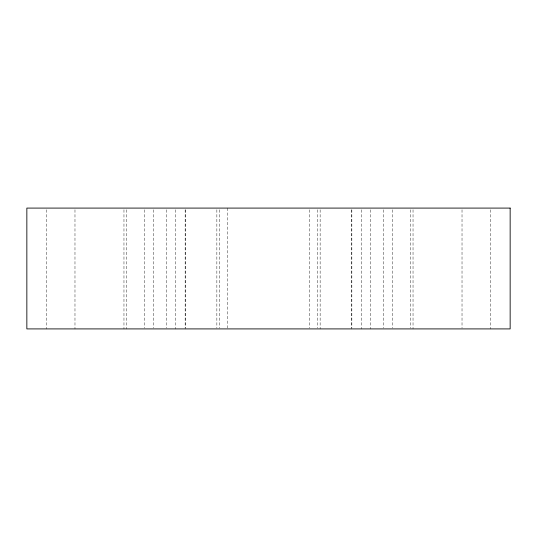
<?xml version="1.0" encoding="UTF-8"?>
<svg xmlns="http://www.w3.org/2000/svg" width="537" height="537" viewBox="0 0 537 537"><rect width="100%" height="100%" fill="white"/><g stroke="black" fill="none" stroke-linecap="round" stroke-linejoin="round"><path stroke-width="0.4" stroke-dasharray="2.69 2.01" d="M490.214 209.766L490.214 328.913M462.021 209.766L462.021 328.073M413.034 209.766L413.034 328.913M410.704 209.766L410.704 328.073M392.769 209.766L392.769 328.073M383.358 209.766L383.358 328.073M370.335 209.766L370.335 328.913M361.354 209.766L361.354 328.913M351.856 209.766L351.856 328.073M351.534 209.766L351.534 328.913M320.139 209.766L320.139 328.913M317.555 209.766L317.555 328.073M309.58 209.766L309.58 328.073M227.419 208.088L227.419 328.073M219.445 209.766L219.445 328.073M216.861 209.766L216.861 328.073M185.466 209.766L185.466 328.073M185.144 209.766L185.144 328.913M175.646 209.766L175.646 328.913M166.665 209.766L166.665 328.073M153.642 209.766L153.642 328.073M144.231 209.766L144.231 328.073M126.296 209.766L126.296 328.913M123.966 209.766L123.966 328.913M74.979 209.766L74.979 328.913M46.786 209.766L46.786 328.913"/><path stroke-width="0.81" d="M510.15 208.088L26.85 208.088L26.85 328.913L510.15 328.913L510.15 208.088"/></g></svg>
